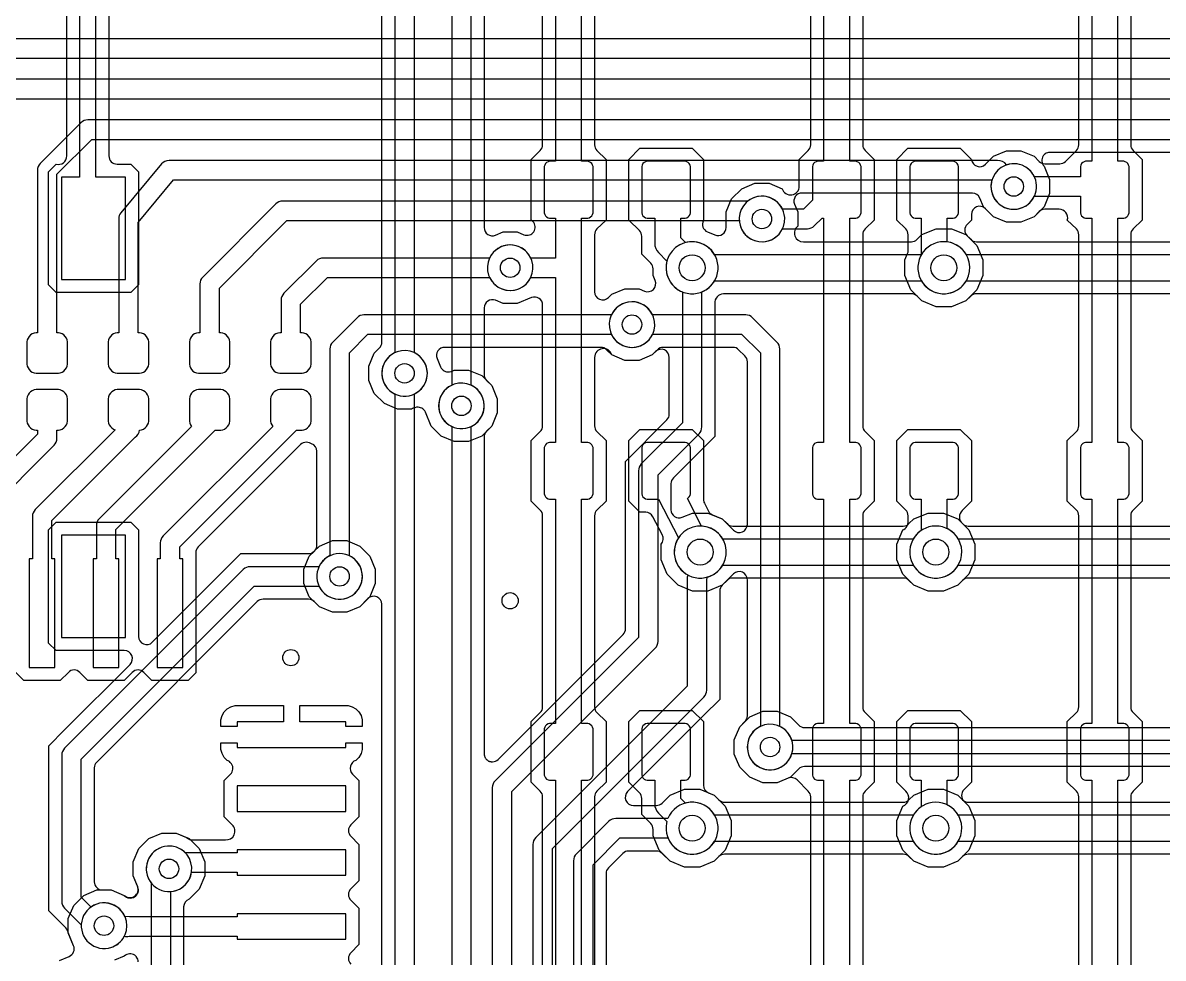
# Model space of a CAD drawing. Header units: millimetres. Extents: x -12.6 to 79.4, y -27 to 65.1.
# Drawn here: x 1.22 to 19.05, y 17.53 to 32.15 of the extents above; entities that cross this region are included whole.
import ezdxf

# ---------------------------------------------------------------- set-up
doc = ezdxf.new("R2010")
doc.units = ezdxf.units.MM

msp = doc.modelspace()

# ---------------------------------------------------------------- linework, layer by layer
at = {"layer": '16_copper'}
for points in [[(29.472, 31.902), (0.584, 31.902, 0.198912)], [(0.647, 31.598), (29.472, 31.598, 0.944056)], [(27.288, 31.267), (0.838, 31.267, 0.198912)], [(0.901, 30.963), (27.153, 30.963, 0.997047)], [(21.192, 30.632), (2.235, 30.632, 0.198912), (2.127, 30.588), (1.492, 29.953, 0.198912), (1.448, 29.845), (1.448, 27.305), (1.426, 27.305), (1.395, 27.299), (1.366, 27.287), (1.34, 27.27), (1.318, 27.247), (1.301, 27.221), (1.289, 27.193), (1.283, 27.162), (1.283, 26.813), (1.289, 26.782), (1.301, 26.754), (1.318, 26.728), (1.34, 26.705), (1.366, 26.688), (1.395, 26.676), (1.426, 26.67), (1.775, 26.67), (1.805, 26.676), (1.834, 26.688), (1.86, 26.705), (1.882, 26.728), (1.9, 26.754), (1.912, 26.782), (1.918, 26.813), (1.918, 27.162), (1.912, 27.193), (1.9, 27.221), (1.882, 27.247), (1.86, 27.27), (1.834, 27.287), (1.805, 27.299), (1.775, 27.305), (1.753, 27.305), (1.753, 29.782), (2.298, 30.328), (21.057, 30.328, 0.997047)], [(20.817, 30.124), (17.277, 30.124, 0.128922), (17.205, 30.101), (17.198, 30.097), (17.194, 30.093), (17.188, 30.089), (17.184, 30.083), (17.178, 30.078), (17.175, 30.072, 0.322099), (17.187, 29.908), (17.272, 29.702), (17.272, 29.48), (17.187, 29.274), (17.03, 29.117), (16.824, 29.032), (16.602, 29.032), (16.397, 29.117), (16.239, 29.274), (16.183, 29.411, 0.30335), (16.066, 29.489), (13.403, 29.489, 0.534511), (13.285, 29.314), (13.335, 29.194), (13.335, 28.972, 0.719264), (13.424, 28.727), (15.113, 28.727, 0.198917), (15.202, 28.765), (15.276, 28.838), (15.5, 28.931), (15.742, 28.931), (15.966, 28.838), (16.04, 28.765, 0.198917), (16.129, 28.727), (19.177, 28.727, 0.198917)], [(19.333, 28.524), (15.973, 28.524, 0.577351), (15.269, 28.524), (12.036, 28.524, 0.967798), (11.319, 28.141), (11.345, 28.095, 0.150462), (11.532, 27.944), (11.532, 25.895), (10.89, 25.254, 0.198912), (10.846, 25.146), (10.846, 22.542), (8.604, 20.301, 0.198912), (8.56, 20.193), (8.56, 10.477)], [(8.865, 10.414), (8.865, 20.13), (11.106, 22.371, 0.198912), (11.151, 22.479), (11.151, 25.083), (11.792, 25.724, 0.198912), (11.836, 25.832), (11.836, 27.944, 0.167238), (12.036, 28.118), (15.269, 28.118, 0.577351), (15.973, 28.118), (19.333, 28.118, 0.577351)], [(19.177, 27.915), (16.129, 27.915, 0.198917), (16.04, 27.877), (15.966, 27.804), (15.742, 27.711), (15.5, 27.711), (15.276, 27.804), (15.202, 27.877, 0.198917), (15.113, 27.915), (12.192, 27.915, 0.021338), (12.181, 27.914), (12.173, 27.912, 0.426669), (12.04, 27.762), (12.04, 25.685), (11.391, 25.036, 0.198912), (11.354, 24.946), (11.354, 24.537, 0.534511), (11.529, 24.419), (11.69, 24.486), (11.932, 24.486), (12.156, 24.393), (12.23, 24.32, 0.198912), (12.319, 24.282), (14.986, 24.282, 0.198912), (15.075, 24.32), (15.149, 24.393), (15.373, 24.486), (15.615, 24.486), (15.839, 24.393), (15.913, 24.32, 0.198912), (16.002, 24.282), (19.177, 24.282, 0.198912)], [(0.674, 24.512), (1.708, 25.546, 0.198912), (1.753, 25.654), (1.753, 25.781), (1.775, 25.781), (1.805, 25.787), (1.834, 25.799), (1.86, 25.816), (1.882, 25.839), (1.9, 25.865), (1.912, 25.893), (1.918, 25.924), (1.918, 26.273), (1.912, 26.304), (1.9, 26.332), (1.882, 26.358), (1.86, 26.381), (1.834, 26.398), (1.805, 26.41), (1.775, 26.416), (1.426, 26.416), (1.395, 26.41), (1.366, 26.398), (1.34, 26.381), (1.318, 26.358), (1.301, 26.332), (1.289, 26.304), (1.283, 26.273), (1.283, 25.924), (1.289, 25.893), (1.301, 25.865), (1.318, 25.839), (1.34, 25.816), (1.366, 25.799), (1.395, 25.787), (1.426, 25.781), (1.448, 25.781), (1.448, 25.717), (0.413, 24.683, 0.198912)], [(6.833, 13.789), (6.833, 23.059, 0.668179), (6.616, 23.148), (6.489, 23.021), (6.283, 22.936), (6.061, 22.936), (5.856, 23.021), (5.698, 23.178), (5.613, 23.384), (5.613, 23.606), (5.698, 23.812), (5.779, 23.892, 0.198912), (5.817, 23.982), (5.817, 25.451, 0.312789), (5.734, 25.569), (5.722, 25.574, 0.364379), (5.546, 25.541), (3.962, 23.957, 0.198912), (3.924, 23.867), (3.924, 21.988), (3.805, 21.869), (3.237, 21.869), (3.111, 21.995, 0.414214), (2.931, 21.995), (2.805, 21.869), (2.237, 21.869), (2.111, 21.995, 0.414214), (1.931, 21.995), (1.805, 21.869), (1.237, 21.869), (1.111, 21.995, 0.414214)], [(19.333, 24.079), (15.846, 24.079, 0.577351), (15.142, 24.079), (12.163, 24.079, 0.967798), (11.446, 23.696), (11.472, 23.65, 0.098491), (11.585, 23.537), (11.616, 23.52, 0.120667), (11.608, 23.444), (11.608, 21.78), (9.239, 19.412, 0.198912), (9.195, 19.304), (9.195, 8.826)], [(9.5, 8.763), (9.5, 19.241), (11.868, 21.609, 0.198912), (11.913, 21.717), (11.913, 23.435), (11.918, 23.484), (11.942, 23.49, 0.181957), (12.163, 23.673), (15.142, 23.673, 0.577351), (15.846, 23.673), (19.333, 23.673, 0.577351)], [(19.177, 23.47), (16.002, 23.47, 0.198912), (15.913, 23.432), (15.839, 23.359), (15.615, 23.266), (15.373, 23.266), (15.149, 23.359), (15.075, 23.432, 0.198912), (14.986, 23.47), (12.319, 23.47, 0.198912), (12.23, 23.432), (12.153, 23.356, 0.198912), (12.116, 23.266), (12.116, 21.57), (11.87, 21.324), (10.676, 20.13, 0.668179), (10.766, 19.914), (11.125, 19.914, 0.198912), (11.215, 19.951), (11.339, 20.075), (11.563, 20.168), (11.805, 20.168), (12.029, 20.075), (12.103, 20.002, 0.198917), (12.192, 19.964), (14.986, 19.964, 0.198912), (15.075, 20.002), (15.149, 20.075), (15.373, 20.168), (15.615, 20.168), (15.839, 20.075), (15.913, 20.002, 0.198912), (16.002, 19.964), (19.431, 19.964, 0.198912)], [(25.221, 20.523), (13.441, 20.523, 0.198912), (13.351, 20.486), (13.22, 20.354), (13.014, 20.269), (12.792, 20.269), (12.587, 20.354), (12.429, 20.511), (12.344, 20.717), (12.344, 20.939), (12.429, 21.145), (12.587, 21.302), (12.792, 21.387), (13.014, 21.387), (13.22, 21.302), (13.351, 21.17, 0.198912), (13.441, 21.133), (24.11, 21.133, 0.668185)], [(25.053, 20.93), (13.244, 20.93, 0.954409), (12.554, 20.758), (12.566, 20.713, 0.730917), (13.244, 20.726), (25.095, 20.726, 0.198912)], [(1.792, 17.492), (1.945, 17.555, 0.414216), (2.014, 17.721), (1.93, 17.923), (1.93, 18.145), (2.015, 18.351), (2.173, 18.508), (2.378, 18.593), (2.6, 18.593), (2.806, 18.508, 0.838196), (3.017, 18.642), (2.946, 18.812), (2.946, 19.034), (3.031, 19.24), (3.189, 19.397), (3.394, 19.482), (3.616, 19.482), (3.777, 19.415, 0.233739), (3.894, 19.377), (4.387, 19.377, 0.712451), (4.494, 19.612), (4.368, 19.738), (4.368, 20.306), (4.466, 20.404, 0.352188), (4.484, 20.563), (4.476, 20.572, 0.134492), (4.415, 20.619), (4.368, 20.666), (4.335, 20.724), (4.317, 20.788), (4.317, 20.895), (4.571, 20.895), (4.571, 20.822), (6.271, 20.822), (6.271, 20.895), (6.525, 20.895), (6.525, 20.788), (6.508, 20.724), (6.474, 20.666), (6.427, 20.619, 0.56434), (6.376, 20.404), (6.474, 20.306), (6.474, 19.738), (6.348, 19.612, 0.414214), (6.348, 19.432), (6.474, 19.306), (6.474, 18.738), (6.348, 18.612, 0.414214), (6.348, 18.432), (6.474, 18.306), (6.474, 17.738), (6.348, 17.612, 0.414214), (6.348, 17.432)], [(19.587, 19.761), (15.846, 19.761, 0.577351), (15.142, 19.761), (12.036, 19.761, 0.624727), (11.307, 19.71), (10.49, 19.71, 0.198912), (10.382, 19.666), (9.874, 19.158, 0.198912), (9.83, 19.05), (9.83, 8.572)], [(10.135, 8.509), (10.135, 18.987), (10.553, 19.406), (11.307, 19.406, 0.624727), (12.036, 19.355), (15.142, 19.355, 0.577351), (15.846, 19.355), (19.587, 19.355, 0.577351)], [(19.431, 19.152), (16.002, 19.152, 0.198912), (15.913, 19.114), (15.839, 19.041), (15.615, 18.948), (15.373, 18.948), (15.149, 19.041), (15.075, 19.114, 0.198912), (14.986, 19.152), (12.192, 19.152, 0.198917), (12.103, 19.114), (12.029, 19.041), (11.805, 18.948), (11.563, 18.948), (11.339, 19.041), (11.215, 19.165, 0.198912), (11.125, 19.202), (10.69, 19.202, 0.198912), (10.6, 19.165), (10.375, 18.94, 0.198912), (10.338, 18.85), (10.338, 14.576, 0.668179)]]:
    msp.add_lwpolyline(points, format="xyb", dxfattribs=at)
for points in [[(3.075, 26.676), (3.104, 26.688), (3.13, 26.705), (3.152, 26.728), (3.17, 26.754), (3.182, 26.782), (3.188, 26.813), (3.188, 27.162), (3.182, 27.193), (3.17, 27.221), (3.152, 27.247), (3.13, 27.27), (3.104, 27.287), (3.075, 27.299), (3.045, 27.305), (3.023, 27.305), (3.023, 29.028), (3.577, 29.693), (16.372, 29.693), (16.364, 29.661, 1), (17.063, 29.521), (17.069, 29.568, 0.493144), (16.644, 29.941), (16.599, 29.928, 0.263758), (16.459, 29.997), (3.505, 29.997, 0.222584), (3.388, 29.943), (2.753, 29.181, 0.175453), (2.718, 29.083), (2.718, 27.305), (2.696, 27.305), (2.665, 27.299), (2.636, 27.287), (2.61, 27.27), (2.588, 27.247), (2.571, 27.221), (2.559, 27.193), (2.553, 27.162), (2.553, 26.813), (2.559, 26.782), (2.571, 26.754), (2.588, 26.728), (2.61, 26.705), (2.636, 26.688), (2.665, 26.676), (2.696, 26.67), (3.045, 26.67)], [(4.345, 26.676), (4.374, 26.688), (4.4, 26.705), (4.422, 26.728), (4.44, 26.754), (4.452, 26.782), (4.458, 26.813), (4.458, 27.162), (4.452, 27.193), (4.44, 27.221), (4.422, 27.247), (4.4, 27.27), (4.374, 27.287), (4.345, 27.299), (4.315, 27.305), (4.293, 27.305), (4.293, 28.004), (5.346, 29.058), (12.421, 29.058, 0.997047), (13.132, 29.106), (13.126, 29.153, 0.55985), (12.556, 29.362), (5.283, 29.362, 0.198912), (5.175, 29.318), (4.032, 28.175, 0.198912), (3.988, 28.067), (3.988, 27.305), (3.966, 27.305), (3.935, 27.299), (3.906, 27.287), (3.88, 27.27), (3.858, 27.247), (3.841, 27.221), (3.829, 27.193), (3.823, 27.162), (3.823, 26.813), (3.829, 26.782), (3.841, 26.754), (3.858, 26.728), (3.88, 26.705), (3.906, 26.688), (3.935, 26.676), (3.966, 26.67), (4.315, 26.67)], [(5.615, 26.676), (5.644, 26.688), (5.67, 26.705), (5.692, 26.728), (5.71, 26.754), (5.722, 26.782), (5.728, 26.813), (5.728, 27.162), (5.722, 27.193), (5.71, 27.221), (5.692, 27.247), (5.67, 27.27), (5.644, 27.287), (5.615, 27.299), (5.585, 27.305), (5.563, 27.305), (5.563, 27.75), (5.981, 28.169), (8.517, 28.169, 0.944056), (9.177, 28.436), (9.159, 28.479, 0.627338), (8.517, 28.473), (5.918, 28.473, 0.198912), (5.81, 28.429), (5.302, 27.921, 0.198912), (5.258, 27.813), (5.258, 27.305), (5.236, 27.305), (5.205, 27.299), (5.176, 27.287), (5.15, 27.27), (5.128, 27.247), (5.111, 27.221), (5.099, 27.193), (5.093, 27.162), (5.093, 26.813), (5.099, 26.782), (5.111, 26.754), (5.128, 26.728), (5.15, 26.705), (5.176, 26.688), (5.205, 26.676), (5.236, 26.67), (5.585, 26.67)], [(6.242, 23.145, 0.722594), (6.325, 23.817), (6.325, 26.988), (6.616, 27.28), (10.422, 27.28, 0.944056), (11.082, 27.547), (11.064, 27.59, 0.627338), (10.422, 27.584), (6.553, 27.584, 0.198912), (6.445, 27.54), (6.064, 27.159, 0.198912), (6.02, 27.051), (6.02, 23.817), (6.015, 23.815), (5.974, 23.791), (5.937, 23.763), (5.904, 23.73), (5.876, 23.693), (5.853, 23.653), (5.835, 23.61), (5.823, 23.565), (5.817, 23.518), (5.817, 23.472), (5.823, 23.425), (5.835, 23.38), (5.853, 23.337), (5.876, 23.297), (5.904, 23.26), (5.937, 23.227), (5.974, 23.199), (6.015, 23.175), (6.058, 23.158), (6.103, 23.145), (6.149, 23.139), (6.196, 23.139)], [(6.271, 12.869), (6.621, 12.869, 0.198912), (6.729, 12.914), (7.296, 13.481, 0.198912), (7.341, 13.589), (7.341, 26.348, 0.944056), (7.074, 27.007), (7.031, 26.99, 0.627338), (7.036, 26.348), (7.036, 13.652), (6.558, 13.174), (6.271, 13.174), (6.271, 13.222), (4.571, 13.222), (4.571, 12.822), (6.271, 12.822)], [(8.564, 20.597, 0.190068), (8.65, 20.633), (10.605, 22.589, 0.198912), (10.643, 22.679), (10.643, 25.293), (11.291, 25.942, 0.198912), (11.328, 26.032), (11.328, 26.919, 0.668185), (11.112, 27.009), (11.061, 26.958), (10.855, 26.873), (10.633, 26.873), (10.428, 26.958), (10.347, 27.039, 0.198912), (10.257, 27.076), (7.815, 27.076, 0.534511), (7.697, 26.901), (7.752, 26.77, 0.345805), (7.889, 26.693), (7.916, 26.7, 0.091313), (7.966, 26.721), (8.188, 26.721), (8.394, 26.636), (8.551, 26.479), (8.636, 26.273), (8.636, 26.051), (8.551, 25.845), (8.47, 25.765, 0.198912), (8.433, 25.675), (8.433, 20.723), (8.434, 20.717), (8.433, 20.71), (8.435, 20.703), (8.436, 20.695), (8.438, 20.689), (8.439, 20.683), (8.443, 20.676), (8.445, 20.669), (8.449, 20.663), (8.451, 20.657), (8.456, 20.651), (8.46, 20.645), (8.464, 20.64), (8.468, 20.635), (8.474, 20.63), (8.48, 20.625), (8.485, 20.621), (8.49, 20.617), (8.497, 20.613), (8.503, 20.609), (8.509, 20.607), (8.515, 20.604), (8.523, 20.602), (8.53, 20.6), (8.536, 20.599), (8.542, 20.597), (8.55, 20.597), (8.558, 20.596)], [(1.721, 23.772), (1.674, 23.772), (1.674, 24.369), (2.978, 25.673, 0.198912), (3.045, 25.781), (3.075, 25.787), (3.104, 25.799), (3.13, 25.816), (3.152, 25.839), (3.17, 25.865), (3.182, 25.893), (3.188, 25.924), (3.188, 26.273), (3.182, 26.304), (3.17, 26.332), (3.152, 26.358), (3.13, 26.381), (3.104, 26.398), (3.075, 26.41), (3.045, 26.416), (2.696, 26.416), (2.665, 26.41), (2.636, 26.398), (2.61, 26.381), (2.588, 26.358), (2.571, 26.332), (2.559, 26.304), (2.553, 26.273), (2.553, 25.924), (2.559, 25.893), (2.571, 25.865), (2.588, 25.839), (2.61, 25.816), (2.636, 25.799), (2.662, 25.788), (1.413, 24.54, 0.198912), (1.369, 24.432), (1.369, 23.772), (1.321, 23.772), (1.321, 22.072), (1.721, 22.072)], [(2.721, 23.772), (2.674, 23.772), (2.674, 24.226), (4.229, 25.781), (4.315, 25.781), (4.345, 25.787), (4.374, 25.799), (4.4, 25.816), (4.422, 25.839), (4.44, 25.865), (4.452, 25.893), (4.458, 25.924), (4.458, 26.273), (4.452, 26.304), (4.44, 26.332), (4.422, 26.358), (4.4, 26.381), (4.374, 26.398), (4.345, 26.41), (4.315, 26.416), (3.966, 26.416), (3.935, 26.41), (3.906, 26.398), (3.88, 26.381), (3.858, 26.358), (3.841, 26.332), (3.829, 26.304), (3.823, 26.273), (3.823, 25.924), (3.829, 25.893), (3.841, 25.865), (3.857, 25.84), (2.413, 24.397, 0.198912), (2.369, 24.289), (2.369, 23.772), (2.321, 23.772), (2.321, 22.072), (2.721, 22.072)], [(3.721, 23.772), (3.674, 23.772), (3.674, 23.956), (5.499, 25.781), (5.585, 25.781), (5.615, 25.787), (5.644, 25.799), (5.67, 25.816), (5.692, 25.839), (5.71, 25.865), (5.722, 25.893), (5.728, 25.924), (5.728, 26.273), (5.722, 26.304), (5.71, 26.332), (5.692, 26.358), (5.67, 26.381), (5.644, 26.398), (5.615, 26.41), (5.585, 26.416), (5.236, 26.416), (5.205, 26.41), (5.176, 26.398), (5.15, 26.381), (5.128, 26.358), (5.111, 26.332), (5.099, 26.304), (5.093, 26.273), (5.093, 25.924), (5.099, 25.893), (5.111, 25.865), (5.127, 25.84), (3.413, 24.127, 0.198912), (3.369, 24.019), (3.369, 23.772), (3.321, 23.772), (3.321, 22.072), (3.721, 22.072)], [(6.271, 11.869), (6.51, 11.869, 0.198912), (6.618, 11.914), (8.185, 13.481, 0.198912), (8.23, 13.589), (8.23, 25.84, 0.944056), (7.963, 26.499), (7.92, 26.482, 0.627338), (7.925, 25.84), (7.925, 13.652), (6.447, 12.174), (6.271, 12.174), (6.271, 12.222), (4.571, 12.222), (4.571, 11.822), (6.271, 11.822)], [(3.575, 18.573, 0.315696), (3.857, 18.869), (4.571, 18.869), (4.571, 18.822), (6.271, 18.822), (6.271, 19.222), (4.571, 19.222), (4.571, 19.174), (3.757, 19.174), (3.74, 19.191), (3.703, 19.219), (3.663, 19.243), (3.62, 19.26), (3.575, 19.273), (3.529, 19.279), (3.482, 19.279), (3.436, 19.273), (3.391, 19.26), (3.348, 19.243), (3.307, 19.219), (3.27, 19.191), (3.237, 19.158), (3.209, 19.121), (3.186, 19.081), (3.168, 19.038), (3.156, 18.993), (3.15, 18.946), (3.15, 18.9), (3.156, 18.853), (3.168, 18.808), (3.186, 18.765), (3.209, 18.725), (3.237, 18.688), (3.27, 18.655), (3.307, 18.627), (3.348, 18.603), (3.391, 18.586), (3.436, 18.573), (3.482, 18.567), (3.529, 18.567)], [(2.559, 17.684, 0.198914), (2.786, 17.836), (2.806, 17.872, 0.118108), (2.882, 17.869), (4.571, 17.869), (4.571, 17.822), (6.271, 17.822), (6.271, 18.222), (4.571, 18.222), (4.571, 18.174), (2.885, 18.174), (2.815, 18.176), (2.809, 18.192), (2.786, 18.232), (2.757, 18.269), (2.724, 18.302), (2.687, 18.33), (2.647, 18.354), (2.604, 18.371), (2.559, 18.384), (2.513, 18.39), (2.466, 18.39), (2.42, 18.384), (2.375, 18.371), (2.332, 18.354), (2.291, 18.33), (2.254, 18.302), (2.221, 18.269), (2.193, 18.232), (2.17, 18.192), (2.152, 18.149), (2.14, 18.104), (2.134, 18.057), (2.134, 18.011), (2.14, 17.964), (2.152, 17.919), (2.17, 17.876), (2.193, 17.836), (2.221, 17.799), (2.254, 17.766), (2.291, 17.738), (2.332, 17.714), (2.375, 17.697), (2.42, 17.684), (2.466, 17.678), (2.513, 17.678)]]:
    msp.add_lwpolyline(points, format="xyb", close=True, dxfattribs=at)
for points in [[(4.317, 21.149), (4.317, 21.255), (4.335, 21.32), (4.368, 21.378), (4.415, 21.425), (4.473, 21.458), (4.538, 21.476), (5.294, 21.476), (5.294, 21.222), (4.571, 21.222), (4.571, 21.149)], [(6.271, 21.149), (6.271, 21.222), (5.548, 21.222), (5.548, 21.476), (6.305, 21.476), (6.369, 21.458), (6.427, 21.425), (6.474, 21.378), (6.508, 21.32), (6.525, 21.255), (6.525, 21.149)], [(6.271, 20.222), (4.571, 20.222), (4.571, 19.822), (6.271, 19.822)]]:
    msp.add_lwpolyline(points, close=True, dxfattribs=at)
at = {"layer": '1_copper'}
for points in [[(2.086, 35.021, 0.095199), (2.108, 34.968), (2.108, 29.738), (1.824, 29.738), (1.824, 28.138), (2.824, 28.138), (2.824, 29.738), (2.362, 29.738), (2.362, 34.969), (2.368, 34.978, 0.127643), (2.388, 35.052), (2.388, 35.179), (4.824, 35.179, 0.981272), (5.494, 35.421), (5.476, 35.464, 0.654591), (4.824, 35.433), (2.388, 35.433), (2.388, 41.969, 0.944056), (2.121, 42.628), (2.078, 42.611, 0.627338), (2.083, 41.969), (2.083, 35.052)], [(11.763, 27.922, 1), (11.605, 28.72), (11.579, 28.714), (11.506, 28.786), (11.506, 29.096), (11.576, 29.096), (11.6, 29.102), (11.622, 29.115), (11.64, 29.132), (11.652, 29.154), (11.659, 29.178), (11.659, 29.902), (11.652, 29.926), (11.64, 29.948), (11.622, 29.966), (11.6, 29.978), (11.576, 29.985), (10.979, 29.985), (10.955, 29.978), (10.933, 29.966), (10.916, 29.948), (10.903, 29.926), (10.897, 29.902), (10.897, 29.178), (10.903, 29.154), (10.916, 29.132), (10.933, 29.115), (10.955, 29.102), (10.979, 29.096), (11.1, 29.096), (11.1, 28.702, 0.198912), (11.159, 28.558), (11.291, 28.426), (11.285, 28.4), (11.278, 28.348), (11.278, 28.294), (11.285, 28.242), (11.298, 28.19), (11.319, 28.141), (11.345, 28.095), (11.378, 28.052), (11.415, 28.015), (11.458, 27.982), (11.504, 27.956), (11.553, 27.935), (11.605, 27.922), (11.657, 27.915), (11.711, 27.915)], [(15.7, 27.922, 0.850835), (15.672, 28.724), (15.672, 29.096), (15.767, 29.096), (15.791, 29.102), (15.813, 29.115), (15.831, 29.132), (15.843, 29.154), (15.85, 29.178), (15.85, 29.902), (15.843, 29.926), (15.831, 29.948), (15.813, 29.966), (15.791, 29.978), (15.767, 29.985), (15.17, 29.985), (15.146, 29.978), (15.124, 29.966), (15.107, 29.948), (15.094, 29.926), (15.088, 29.902), (15.088, 29.178), (15.094, 29.154), (15.107, 29.132), (15.124, 29.115), (15.146, 29.102), (15.17, 29.096), (15.265, 29.096), (15.265, 28.518), (15.256, 28.501), (15.235, 28.452), (15.222, 28.4), (15.215, 28.348), (15.215, 28.294), (15.222, 28.242), (15.235, 28.19), (15.256, 28.141), (15.282, 28.095), (15.315, 28.052), (15.352, 28.015), (15.395, 27.982), (15.441, 27.956), (15.49, 27.935), (15.542, 27.922), (15.594, 27.915), (15.648, 27.915)], [(12.973, 20.478, 0.722594), (13.056, 21.15), (13.056, 27.051, 0.198912), (13.011, 27.159), (12.63, 27.54, 0.198912), (12.522, 27.584), (11.066, 27.584, 0.944056), (10.407, 27.317), (10.425, 27.274, 0.627338), (11.066, 27.28), (12.459, 27.28), (12.751, 26.988), (12.751, 21.15), (12.746, 21.148), (12.705, 21.124), (12.668, 21.096), (12.635, 21.063), (12.607, 21.026), (12.584, 20.986), (12.566, 20.943), (12.554, 20.898), (12.548, 20.851), (12.548, 20.805), (12.554, 20.758), (12.566, 20.713), (12.584, 20.67), (12.607, 20.63), (12.635, 20.593), (12.668, 20.56), (12.705, 20.532), (12.746, 20.508), (12.789, 20.491), (12.834, 20.478), (12.88, 20.472), (12.927, 20.472)], [(15.373, 23.266), (15.149, 23.359), (14.977, 23.531), (14.884, 23.755), (14.884, 23.997), (14.977, 24.221, 0.329873), (15.062, 24.359), (15.062, 24.443, 0.198912), (15.025, 24.533), (14.884, 24.673), (14.884, 25.619), (15.059, 25.794), (15.878, 25.794), (16.053, 25.619), (16.053, 24.673), (15.912, 24.533), (15.909, 24.528, 0.449581), (15.912, 24.32), (16.011, 24.221), (16.104, 23.997), (16.104, 23.755), (16.011, 23.531), (15.839, 23.359), (15.615, 23.266)], [(11.89, 23.477, 0.884039), (11.831, 24.282), (11.61, 24.714), (11.622, 24.721), (11.64, 24.738), (11.652, 24.76), (11.659, 24.784), (11.659, 25.508), (11.652, 25.532), (11.64, 25.554), (11.622, 25.571), (11.6, 25.584), (11.576, 25.591), (10.979, 25.591), (10.955, 25.584), (10.933, 25.571), (10.916, 25.554), (10.903, 25.532), (10.897, 25.508), (10.897, 24.784), (10.903, 24.76), (10.916, 24.738), (10.933, 24.721), (10.955, 24.708), (10.979, 24.702), (11.16, 24.702), (11.469, 24.097), (11.446, 24.056), (11.425, 24.007), (11.412, 23.955), (11.405, 23.903), (11.405, 23.849), (11.412, 23.797), (11.425, 23.745), (11.446, 23.696), (11.472, 23.65), (11.505, 23.607), (11.542, 23.57), (11.585, 23.537), (11.631, 23.511), (11.68, 23.49), (11.732, 23.477), (11.784, 23.47), (11.838, 23.47)], [(15.573, 23.477, 0.718932), (15.672, 24.242), (15.672, 24.702), (15.767, 24.702), (15.791, 24.708), (15.813, 24.721), (15.831, 24.738), (15.843, 24.76), (15.85, 24.784), (15.85, 25.508), (15.843, 25.532), (15.831, 25.554), (15.813, 25.571), (15.791, 25.584), (15.767, 25.591), (15.17, 25.591), (15.146, 25.584), (15.124, 25.571), (15.107, 25.554), (15.094, 25.532), (15.088, 25.508), (15.088, 24.784), (15.094, 24.76), (15.107, 24.738), (15.124, 24.721), (15.146, 24.708), (15.17, 24.702), (15.265, 24.702), (15.265, 24.213), (15.225, 24.182), (15.188, 24.145), (15.155, 24.102), (15.129, 24.056), (15.108, 24.007), (15.095, 23.955), (15.088, 23.903), (15.088, 23.849), (15.095, 23.797), (15.108, 23.745), (15.129, 23.696), (15.155, 23.65), (15.188, 23.607), (15.225, 23.57), (15.268, 23.537), (15.314, 23.511), (15.363, 23.49), (15.415, 23.477), (15.467, 23.47), (15.521, 23.47)], [(2.559, 17.684, 1), (2.42, 18.384), (2.375, 18.371, 0.070462), (2.286, 18.326), (2.134, 18.478), (2.134, 20.638), (4.838, 23.343), (5.85, 23.343, 0.944056), (6.51, 23.61), (6.492, 23.653, 0.627338), (5.85, 23.647), (4.775, 23.647, 0.198912), (4.667, 23.603), (1.873, 20.809, 0.198912), (1.829, 20.701), (1.829, 18.415, 0.198912), (1.873, 18.307), (2.134, 18.047), (2.134, 18.011), (2.14, 17.964), (2.152, 17.919), (2.17, 17.876), (2.193, 17.836), (2.221, 17.799), (2.254, 17.766), (2.291, 17.738), (2.332, 17.714), (2.375, 17.697), (2.42, 17.684), (2.466, 17.678), (2.513, 17.678)], [(11.563, 18.948), (11.339, 19.041), (11.167, 19.213), (11.074, 19.437), (11.074, 19.54, 0.198912), (11.037, 19.63), (10.897, 19.771), (10.897, 20.023, 0.198912), (10.859, 20.113), (10.693, 20.279), (10.693, 21.225), (10.868, 21.399), (11.687, 21.399), (11.862, 21.225), (11.862, 20.229, 0.30335), (11.94, 20.112), (12.029, 20.075), (12.201, 19.903), (12.294, 19.679), (12.294, 19.437), (12.201, 19.213), (12.029, 19.041), (11.805, 18.948)], [(15.373, 18.948), (15.149, 19.041), (14.977, 19.213), (14.884, 19.437), (14.884, 19.679), (14.977, 19.903, 0.570781), (15.025, 20.138), (14.884, 20.279), (14.884, 21.225), (15.059, 21.399), (15.878, 21.399), (16.053, 21.225), (16.053, 20.279), (15.934, 20.16, 0.414219), (15.934, 19.98), (16.011, 19.903), (16.104, 19.679), (16.104, 19.437), (16.011, 19.213), (15.839, 19.041), (15.615, 18.948)], [(11.763, 19.159, 1), (11.605, 19.957), (11.579, 19.951), (11.506, 20.023), (11.506, 20.307), (11.576, 20.307), (11.6, 20.314), (11.622, 20.326), (11.64, 20.344), (11.652, 20.366), (11.659, 20.39), (11.659, 21.114), (11.652, 21.138), (11.64, 21.16), (11.622, 21.177), (11.6, 21.19), (11.576, 21.196), (10.979, 21.196), (10.955, 21.19), (10.933, 21.177), (10.916, 21.16), (10.903, 21.138), (10.897, 21.114), (10.897, 20.39), (10.903, 20.366), (10.916, 20.344), (10.933, 20.326), (10.955, 20.314), (10.979, 20.307), (11.1, 20.307), (11.1, 19.939, 0.198912), (11.159, 19.795), (11.291, 19.663), (11.285, 19.637), (11.278, 19.585), (11.278, 19.531), (11.285, 19.479), (11.298, 19.427), (11.319, 19.378), (11.345, 19.332), (11.378, 19.289), (11.415, 19.252), (11.458, 19.219), (11.504, 19.193), (11.553, 19.172), (11.605, 19.159), (11.657, 19.152), (11.711, 19.152)], [(15.573, 19.159, 0.718932), (15.672, 19.924), (15.672, 20.307), (15.767, 20.307), (15.791, 20.314), (15.813, 20.326), (15.831, 20.344), (15.843, 20.366), (15.85, 20.39), (15.85, 21.114), (15.843, 21.138), (15.831, 21.16), (15.813, 21.177), (15.791, 21.19), (15.767, 21.196), (15.17, 21.196), (15.146, 21.19), (15.124, 21.177), (15.107, 21.16), (15.094, 21.138), (15.088, 21.114), (15.088, 20.39), (15.094, 20.366), (15.107, 20.344), (15.124, 20.326), (15.146, 20.314), (15.17, 20.307), (15.265, 20.307), (15.265, 19.895), (15.225, 19.864), (15.188, 19.827), (15.155, 19.784), (15.129, 19.738), (15.108, 19.689), (15.095, 19.637), (15.088, 19.585), (15.088, 19.531), (15.095, 19.479), (15.108, 19.427), (15.129, 19.378), (15.155, 19.332), (15.188, 19.289), (15.225, 19.252), (15.268, 19.219), (15.314, 19.193), (15.363, 19.172), (15.415, 19.159), (15.467, 19.152), (15.521, 19.152)]]:
    msp.add_lwpolyline(points, format="xyb", close=True, dxfattribs=at)
for points in [[(9.347, 17.061), (9.347, 20.049, 0.198912), (9.31, 20.138), (9.169, 20.279), (9.169, 21.225), (9.31, 21.365, 0.198912), (9.347, 21.455), (9.347, 24.443, 0.198912), (9.31, 24.533), (9.169, 24.673), (9.169, 25.619), (9.31, 25.759, 0.198912), (9.347, 25.849), (9.347, 27.737, 0.534511), (9.172, 27.854), (8.95, 27.762), (8.728, 27.762), (8.608, 27.812, 0.534511), (8.433, 27.694), (8.433, 26.649, 0.198912), (8.47, 26.559), (8.551, 26.479), (8.636, 26.273), (8.636, 26.051), (8.551, 25.845), (8.394, 25.688), (8.188, 25.603), (7.966, 25.603), (7.761, 25.688), (7.603, 25.845), (7.514, 26.062, 0.345801), (7.377, 26.139), (7.35, 26.132, 0.091312), (7.299, 26.111), (7.077, 26.111), (6.872, 26.196), (6.714, 26.353), (6.629, 26.559), (6.629, 26.781), (6.714, 26.987), (6.795, 27.067, 0.198912), (6.833, 27.157), (6.833, 40.914)], [(7.036, 40.767), (7.036, 26.992), (7.031, 26.99), (6.99, 26.966), (6.953, 26.938), (6.92, 26.905), (6.892, 26.868), (6.869, 26.828), (6.851, 26.785), (6.839, 26.74), (6.833, 26.693), (6.833, 26.647), (6.839, 26.6), (6.851, 26.555), (6.869, 26.512), (6.892, 26.472), (6.92, 26.435), (6.953, 26.402), (6.99, 26.374), (7.031, 26.35), (7.074, 26.333), (7.119, 26.32), (7.165, 26.314), (7.212, 26.314), (7.258, 26.32, 0.722594), (7.341, 26.992), (7.341, 40.704)], [(7.925, 36.762), (7.925, 26.484), (7.92, 26.482), (7.879, 26.458), (7.842, 26.43), (7.809, 26.397), (7.781, 26.36), (7.758, 26.32), (7.74, 26.277), (7.728, 26.232), (7.722, 26.185), (7.722, 26.139), (7.728, 26.092), (7.74, 26.047), (7.758, 26.004), (7.781, 25.964), (7.809, 25.927), (7.842, 25.894), (7.879, 25.866), (7.92, 25.842), (7.963, 25.825), (8.008, 25.812), (8.054, 25.806), (8.101, 25.806), (8.147, 25.812, 0.722594), (8.23, 26.484), (8.23, 36.762, 0.944056)], [(8.433, 36.597), (8.433, 28.948, 0.534511), (8.608, 28.83), (8.728, 28.88), (8.95, 28.88), (9.055, 28.837, 0.820688), (9.193, 29.044), (9.169, 29.067), (9.169, 30.013), (9.31, 30.154, 0.198912), (9.347, 30.243), (9.347, 33.231, 0.198912)], [(2.565, 34.827), (2.565, 30.068, 0.414214), (2.692, 29.941), (2.908, 29.941), (3.027, 29.822), (3.027, 28.054), (2.908, 27.935), (1.74, 27.935), (1.621, 28.054), (1.621, 29.822), (1.74, 29.941, 0.503005), (1.905, 30.068), (1.905, 34.827, 0.021326)], [(9.55, 33.49), (9.55, 29.985), (9.455, 29.985), (9.431, 29.978), (9.409, 29.966), (9.392, 29.948), (9.379, 29.926), (9.373, 29.902), (9.373, 29.178), (9.379, 29.154), (9.392, 29.132), (9.409, 29.115), (9.431, 29.102), (9.455, 29.096), (9.55, 29.096), (9.55, 28.473), (9.161, 28.473, 0.944056), (8.502, 28.206), (8.52, 28.163, 0.627338), (9.161, 28.169), (9.55, 28.169), (9.55, 25.591), (9.455, 25.591), (9.431, 25.584), (9.409, 25.571), (9.392, 25.554), (9.379, 25.532), (9.373, 25.508), (9.373, 24.784), (9.379, 24.76), (9.392, 24.738), (9.409, 24.721), (9.431, 24.708), (9.455, 24.702), (9.55, 24.702), (9.55, 21.196), (9.455, 21.196), (9.431, 21.19), (9.409, 21.177), (9.392, 21.16), (9.379, 21.138), (9.373, 21.114), (9.373, 20.39), (9.379, 20.366), (9.392, 20.344), (9.409, 20.326), (9.431, 20.314), (9.455, 20.307), (9.55, 20.307), (9.55, 16.802)], [(13.741, 33.49), (13.741, 29.985), (13.646, 29.985), (13.622, 29.978), (13.6, 29.966), (13.583, 29.948), (13.57, 29.926), (13.564, 29.902), (13.564, 29.375), (13.424, 29.235), (13.098, 29.235, 0.944056), (12.439, 28.968), (12.457, 28.925, 0.627338), (13.098, 28.931), (13.487, 28.931, 0.198912), (13.595, 28.975), (13.716, 29.096), (13.741, 29.096), (13.741, 25.591), (13.646, 25.591), (13.622, 25.584), (13.6, 25.571), (13.583, 25.554), (13.57, 25.532), (13.564, 25.508), (13.564, 24.784), (13.57, 24.76), (13.583, 24.738), (13.6, 24.721), (13.622, 24.708), (13.646, 24.702), (13.741, 24.702), (13.741, 21.196), (13.646, 21.196), (13.622, 21.19), (13.6, 21.177), (13.583, 21.16), (13.57, 21.138), (13.564, 21.114), (13.564, 20.39), (13.57, 20.366), (13.583, 20.344), (13.6, 20.326), (13.622, 20.314), (13.646, 20.307), (13.741, 20.307), (13.741, 16.802)], [(17.932, 33.49), (17.932, 29.985), (17.837, 29.985), (17.813, 29.978), (17.791, 29.966), (17.774, 29.948), (17.761, 29.926), (17.755, 29.902), (17.755, 29.743), (17.035, 29.743, 0.944056), (16.376, 29.476), (16.394, 29.433, 0.627338), (17.035, 29.439), (17.755, 29.439), (17.755, 29.178), (17.761, 29.154), (17.774, 29.132), (17.791, 29.115), (17.813, 29.102), (17.837, 29.096), (17.932, 29.096), (17.932, 25.591), (17.837, 25.591), (17.813, 25.584), (17.791, 25.571), (17.774, 25.554), (17.761, 25.532), (17.755, 25.508), (17.755, 24.784), (17.761, 24.76), (17.774, 24.738), (17.791, 24.721), (17.813, 24.708), (17.837, 24.702), (17.932, 24.702), (17.932, 21.196), (17.837, 21.196), (17.813, 21.19), (17.791, 21.177), (17.774, 21.16), (17.761, 21.138), (17.755, 21.114), (17.755, 20.39), (17.761, 20.366), (17.774, 20.344), (17.791, 20.326), (17.813, 20.314), (17.837, 20.307), (17.932, 20.307), (17.932, 16.802)], [(10.16, 33.231), (10.16, 30.243, 0.198912), (10.197, 30.154), (10.338, 30.013), (10.338, 29.067), (10.197, 28.927, 0.198912), (10.16, 28.837), (10.16, 27.945, 0.668185), (10.377, 27.855), (10.428, 27.906), (10.633, 27.991), (10.855, 27.991), (10.941, 27.955, 0.668186), (11.107, 28.121), (11.074, 28.2), (11.074, 28.303, 0.198912), (11.037, 28.393), (10.897, 28.534), (10.897, 28.812, 0.198912), (10.859, 28.901), (10.693, 29.067), (10.693, 30.013), (10.868, 30.188), (11.687, 30.188), (11.862, 30.013), (11.862, 29.059, 0.445658), (11.924, 28.881), (12.042, 28.833, 0.534511), (12.217, 28.95), (12.217, 29.194), (12.302, 29.4), (12.46, 29.557), (12.665, 29.642), (12.887, 29.642), (13.093, 29.557, 0.873356), (13.36, 29.596), (13.36, 30.013), (13.501, 30.154, 0.198912), (13.538, 30.243), (13.538, 33.231, 0.198912)], [(14.351, 33.231), (14.351, 30.243, 0.198912), (14.388, 30.154), (14.529, 30.013), (14.529, 29.067), (14.388, 28.927, 0.198912), (14.351, 28.837), (14.351, 25.849, 0.198912), (14.388, 25.759), (14.529, 25.619), (14.529, 24.673), (14.388, 24.533, 0.198912), (14.351, 24.443), (14.351, 21.455, 0.198912), (14.388, 21.365), (14.529, 21.225), (14.529, 20.279), (14.388, 20.138, 0.198912), (14.351, 20.049), (14.351, 17.061, 0.198912)], [(17.729, 17.061), (17.729, 20.049, 0.198912), (17.692, 20.138), (17.551, 20.279), (17.551, 21.225), (17.692, 21.365, 0.198912), (17.729, 21.455), (17.729, 24.443, 0.198912), (17.692, 24.533), (17.551, 24.673), (17.551, 25.619), (17.692, 25.759, 0.198912), (17.729, 25.849), (17.729, 28.837, 0.198912), (17.692, 28.927), (17.551, 29.067, 0.509093), (17.424, 29.235), (17.2, 29.235, 0.198912), (17.111, 29.198), (17.03, 29.117), (16.824, 29.032), (16.602, 29.032), (16.397, 29.117), (16.27, 29.244, 0.668179), (16.053, 29.155), (16.053, 29.067), (15.985, 28.999, 0.414219), (15.985, 28.82), (16.138, 28.666), (16.231, 28.442), (16.231, 28.2), (16.138, 27.976), (15.966, 27.804), (15.742, 27.711), (15.5, 27.711), (15.276, 27.804), (15.104, 27.976), (15.011, 28.2), (15.011, 28.442), (15.053, 28.542, 0.098491), (15.062, 28.59), (15.062, 28.837, 0.198912), (15.025, 28.927), (14.884, 29.067), (14.884, 30.013), (15.059, 30.188), (15.878, 30.188), (16.054, 30.012, 0.624362), (16.27, 29.938), (16.397, 30.065), (16.602, 30.15), (16.824, 30.15), (17.03, 30.065), (17.111, 29.984, 0.198912), (17.2, 29.947), (17.432, 29.947, 0.198912), (17.522, 29.984), (17.692, 30.154, 0.198912), (17.729, 30.243), (17.729, 33.231, 0.198912)], [(18.542, 33.231), (18.542, 30.243, 0.198912), (18.579, 30.154), (18.72, 30.013), (18.72, 29.067), (18.579, 28.927, 0.198912), (18.542, 28.837), (18.542, 25.849, 0.198912), (18.579, 25.759), (18.72, 25.619), (18.72, 24.673), (18.579, 24.533, 0.198912), (18.542, 24.443), (18.542, 21.455, 0.198912), (18.579, 21.365), (18.72, 21.225), (18.72, 20.279), (18.579, 20.138, 0.198912), (18.542, 20.049), (18.542, 17.061, 0.198912)], [(13.538, 17.061), (13.538, 20.049, 0.198912), (13.501, 20.138), (13.326, 20.313, 0.303353), (13.188, 20.341), (13.014, 20.269), (12.792, 20.269), (12.587, 20.354), (12.429, 20.511), (12.344, 20.717), (12.344, 20.939), (12.429, 21.145), (12.51, 21.225, 0.198912), (12.548, 21.315), (12.548, 23.444, 0.668179), (12.331, 23.534), (12.156, 23.359), (11.932, 23.266), (11.69, 23.266), (11.466, 23.359), (11.294, 23.531), (11.201, 23.755), (11.201, 23.997, 0.315871), (11.215, 24.148), (11.071, 24.429, 0.281456), (10.958, 24.498), (10.868, 24.498), (10.693, 24.673), (10.693, 25.619), (10.868, 25.794), (11.687, 25.794), (11.862, 25.619), (11.862, 24.699, 0.118897), (11.876, 24.641), (11.94, 24.515, 0.178032), (12.005, 24.456), (12.156, 24.393), (12.331, 24.218, 0.668179), (12.548, 24.308), (12.548, 26.851, 0.198912), (12.51, 26.941), (12.412, 27.039, 0.198912), (12.322, 27.076), (11.231, 27.076, 0.198912), (11.142, 27.039), (11.061, 26.958), (10.855, 26.873), (10.633, 26.873), (10.428, 26.958, 0.873356), (10.16, 26.919), (10.16, 25.849, 0.198912), (10.197, 25.759), (10.338, 25.619), (10.338, 24.673), (10.197, 24.533, 0.198912), (10.16, 24.443), (10.16, 21.455, 0.198912), (10.197, 21.365), (10.338, 21.225), (10.338, 20.279), (10.197, 20.138, 0.198912), (10.16, 20.049), (10.16, 17.061, 0.198912)], [(1.792, 17.492), (1.945, 17.555, 0.414216), (2.014, 17.721), (1.929, 17.927, 0.209224), (1.871, 18.022), (1.626, 18.268), (1.626, 20.848), (1.871, 21.094), (2.896, 22.118, 0.668179), (2.806, 22.335), (1.74, 22.335), (1.621, 22.454), (1.621, 24.222), (1.74, 24.341), (2.908, 24.341), (3.027, 24.222), (3.027, 22.556, 0.668179), (3.244, 22.466), (4.628, 23.851), (5.685, 23.851, 0.198912), (5.775, 23.888), (5.856, 23.969), (6.061, 24.054), (6.283, 24.054), (6.489, 23.969), (6.646, 23.812), (6.731, 23.606), (6.731, 23.384), (6.646, 23.178), (6.489, 23.021), (6.283, 22.936), (6.061, 22.936), (5.856, 23.021), (5.775, 23.102, 0.198912), (5.685, 23.139), (4.975, 23.139, 0.198912), (4.885, 23.102), (2.374, 20.591, 0.198912), (2.337, 20.501), (2.337, 18.72, 0.414214), (2.464, 18.593), (2.6, 18.593), (2.806, 18.508, 0.809375), (3.013, 18.651), (2.946, 18.812), (2.946, 19.034), (3.031, 19.24), (3.189, 19.397), (3.394, 19.482), (3.616, 19.482), (3.822, 19.397), (3.979, 19.24), (4.064, 19.034), (4.064, 18.812), (3.979, 18.606), (3.822, 18.449, 0.325623), (3.734, 18.328), (3.734, 9.979, 0.198912)], [(3.531, 9.842), (3.531, 18.568, 0.997047), (3.482, 19.279), (3.436, 19.273, 0.55985), (3.226, 18.703), (3.226, 9.779, 0.198912)], [(3.023, 17.471, 0.128922), (2.999, 17.543), (2.995, 17.549), (2.991, 17.554), (2.987, 17.559), (2.981, 17.564), (2.976, 17.569), (2.97, 17.573, 0.32209), (2.806, 17.56), (2.652, 17.497, 0.414216)]]:
    msp.add_lwpolyline(points, format="xyb", dxfattribs=at)
for points in [[(9.957, 16.802), (9.957, 20.307), (10.052, 20.307), (10.076, 20.314), (10.098, 20.326), (10.116, 20.344), (10.128, 20.366), (10.135, 20.39), (10.135, 21.114), (10.128, 21.138), (10.116, 21.16), (10.098, 21.177), (10.076, 21.19), (10.052, 21.196), (9.957, 21.196), (9.957, 24.702), (10.052, 24.702), (10.076, 24.708), (10.098, 24.721), (10.116, 24.738), (10.128, 24.76), (10.135, 24.784), (10.135, 25.508), (10.128, 25.532), (10.116, 25.554), (10.098, 25.571), (10.076, 25.584), (10.052, 25.591), (9.957, 25.591), (9.957, 29.096), (10.052, 29.096), (10.076, 29.102), (10.098, 29.115), (10.116, 29.132), (10.128, 29.154), (10.135, 29.178), (10.135, 29.902), (10.128, 29.926), (10.116, 29.948), (10.098, 29.966), (10.076, 29.978), (10.052, 29.985), (9.957, 29.985), (9.957, 33.49)], [(14.148, 16.802), (14.148, 20.307), (14.243, 20.307), (14.267, 20.314), (14.289, 20.326), (14.307, 20.344), (14.319, 20.366), (14.326, 20.39), (14.326, 21.114), (14.319, 21.138), (14.307, 21.16), (14.289, 21.177), (14.267, 21.19), (14.243, 21.196), (14.148, 21.196), (14.148, 24.702), (14.243, 24.702), (14.267, 24.708), (14.289, 24.721), (14.307, 24.738), (14.319, 24.76), (14.326, 24.784), (14.326, 25.508), (14.319, 25.532), (14.307, 25.554), (14.289, 25.571), (14.267, 25.584), (14.243, 25.591), (14.148, 25.591), (14.148, 29.096), (14.243, 29.096), (14.267, 29.102), (14.289, 29.115), (14.307, 29.132), (14.319, 29.154), (14.326, 29.178), (14.326, 29.902), (14.319, 29.926), (14.307, 29.948), (14.289, 29.966), (14.267, 29.978), (14.243, 29.985), (14.148, 29.985), (14.148, 33.49)], [(18.339, 16.802), (18.339, 20.307), (18.434, 20.307), (18.458, 20.314), (18.48, 20.326), (18.498, 20.344), (18.51, 20.366), (18.517, 20.39), (18.517, 21.114), (18.51, 21.138), (18.498, 21.16), (18.48, 21.177), (18.458, 21.19), (18.434, 21.196), (18.339, 21.196), (18.339, 24.702), (18.434, 24.702), (18.458, 24.708), (18.48, 24.721), (18.498, 24.738), (18.51, 24.76), (18.517, 24.784), (18.517, 25.508), (18.51, 25.532), (18.498, 25.554), (18.48, 25.571), (18.458, 25.584), (18.434, 25.591), (18.339, 25.591), (18.339, 29.096), (18.434, 29.096), (18.458, 29.102), (18.48, 29.115), (18.498, 29.132), (18.51, 29.154), (18.517, 29.178), (18.517, 29.902), (18.51, 29.926), (18.498, 29.948), (18.48, 29.966), (18.458, 29.978), (18.434, 29.985), (18.339, 29.985), (18.339, 33.49)]]:
    msp.add_lwpolyline(points, dxfattribs=at)
msp.add_lwpolyline([(2.824, 24.138), (1.824, 24.138), (1.824, 22.538), (2.824, 22.538)], close=True, dxfattribs=at)
at = {"layer": 'drills_via_1_16'}
for centre, radius in [((16.713, 29.591), 0.152), ((12.776, 29.083), 0.152), ((8.839, 28.321), 0.152), ((11.684, 28.321), 0.203), ((15.621, 28.321), 0.203), ((10.744, 27.432), 0.152), ((7.188, 26.67), 0.152), ((8.077, 26.162), 0.152), ((11.811, 23.876), 0.203), ((15.494, 23.876), 0.203), ((6.172, 23.495), 0.152), ((8.839, 23.114), 0.127), ((5.41, 22.225), 0.127), ((12.903, 20.828), 0.152), ((11.684, 19.558), 0.203), ((15.494, 19.558), 0.203), ((3.505, 18.923), 0.152), ((2.489, 18.034), 0.152)]:
    msp.add_circle(centre, radius, dxfattribs=at)

doc.saveas('drawing.dxf')
